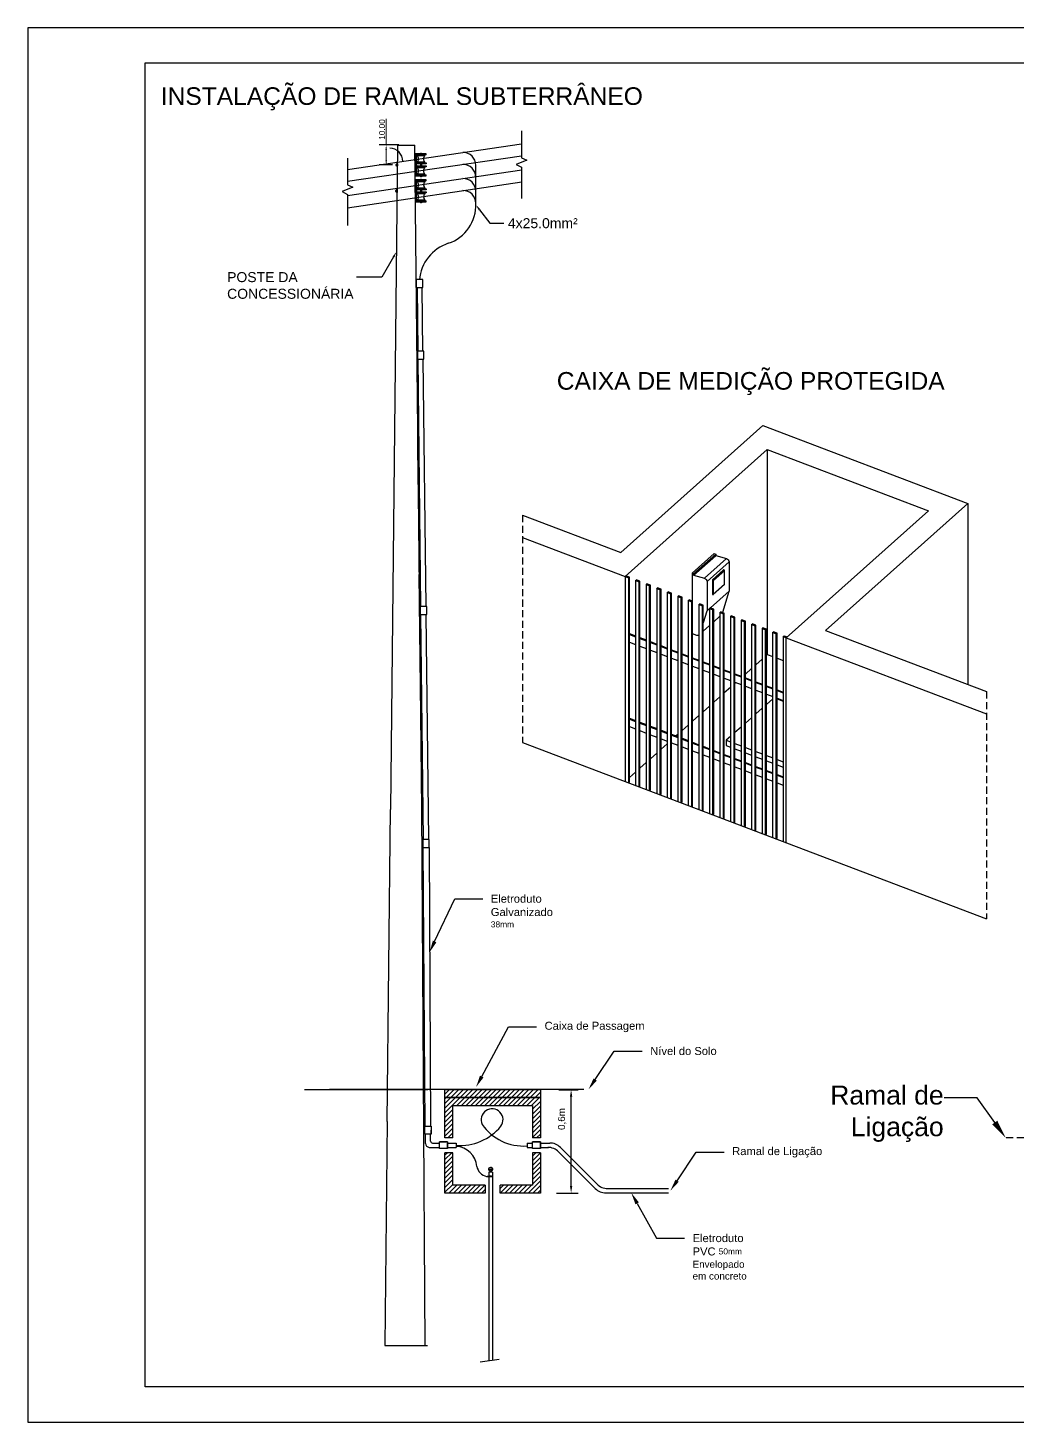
# Model space of a CAD drawing. Header units: millimetres. Extents: x 100 to 1503, y 100 to 694.
# Drawn here: x 100 to 522, y 100 to 694 of the extents above; entities that cross this region are included whole.
import ezdxf
from ezdxf import colors
from ezdxf.entities.mleader import LeaderData, LeaderLine
from ezdxf.enums import TextEntityAlignment as Align
from ezdxf.math import Vec2, Vec3

# ---------------------------------------------------------------- set-up
doc = ezdxf.new("R2010")
doc.units = ezdxf.units.MM
doc.linetypes.add('DASHED', pattern=[0.75, 0.5, -0.25])
doc.linetypes.add('SGC_DASHDOT', pattern=[1, 0.5, -0.25, 0, -0.25])
for name, color, linetype in [('grade', 4, 'Continuous'), ('TXT', 2, 'Continuous'), ('Unifilar', 4, 'Continuous')]:
    doc.layers.add(name, color=color, linetype=linetype)
doc.styles.add('Annotative', font='Arial.ttf')
doc.styles.add('Notes', font='Arial.ttf', dxfattribs={"height": 3})
doc.styles.get("Standard").update_dxf_attribs({"font": 'Arial.ttf'})
doc.dimstyles.new('Electrical-Metric', dxfattribs={"dimtxt": 3, "dimasz": 3, "dimexe": 3, "dimexo": 1.5, "dimgap": 2, "dimtad": 1, "dimzin": 3, "dimdsep": 46, "dimtxsty": 'Standard', "dimcen": 3, "dimazin": 2, "dimtfac": 1, "dimtofl": 0, "dimtmove": 0, "dimatfit": 3, "dimfxl": 1, "dimfrac": 1, "dimtolj": 1, "dimtzin": 0, "dimarcsym": 0})
pattern_1 = [(45, (-1043.1195, -1051.219), (-0.9961247, 0.9961247), [])]

# ---------------------------------------------------------------- blocks, each defined once
blk = doc.blocks.new('*D142')
at = {"color": 0, "linetype": 'Continuous', "lineweight": -2, "transparency": 16777216}
for p, q in [((326.33, 241.58), (334.56, 241.58)), ((331.56, 200.58), (331.56, 238.58)), ((325.38, 197.58), (334.56, 197.58))]:
    blk.add_line(p, q, dxfattribs=at)
at = {"color": 0, "linetype": 'Continuous', "transparency": 16777216}
for points in [[(331.06, 238.58), (332.06, 238.58), (331.56, 241.58)], [(331.06, 200.58), (332.06, 200.58), (331.56, 197.58)]]:
    blk.add_solid(points, dxfattribs=at)
at = {"layer": 'Defpoints', "color": 0, "linetype": 'Continuous', "transparency": 16777216}
for p in [(324.83, 241.58), (331.56, 241.58), (323.88, 197.58)]:
    blk.add_point(p, dxfattribs=at)
at = {"color": 0, "linetype": 'Continuous', "transparency": 16777216, "insert": (327.75, 229.12), "char_height": 3, "attachment_point": 5, "rotation": 90}
blk.add_mtext('\\A1;0,6m', dxfattribs=at)
blk = doc.blocks.new('*U145')
blk.add_line((-31.03, 81.64), (0, 0))
blk = doc.blocks.new('*U146')
at = {"layer": 'grade', "color": 0, "linetype": 'ByBlock', "lineweight": -2, "transparency": 16777216, "rotation": 339.1894712540968}
for p in [(384.67, 394.65), (389.17, 392.94), (393.66, 391.23), (398.16, 389.52), (402.65, 387.82), (407.15, 386.11), (411.64, 384.4), (416.14, 382.69), (420.63, 380.98), (425.13, 379.27), (429.62, 377.57), (434.12, 375.86), (438.61, 374.15), (443.11, 372.44), (447.6, 370.73), (452.1, 369.02)]:
    blk.add_blockref('*U145', p, dxfattribs=at)
blk = doc.blocks.new('*U147')
blk.add_line((0, 0), (-31.03, 81.64))
blk = doc.blocks.new('*U148')
at = {"layer": 'grade', "color": 0, "linetype": 'ByBlock', "lineweight": -2, "transparency": 16777216, "rotation": 339.1894712540968}
for p in [(390.67, 392.37), (395.16, 390.66), (399.66, 388.95), (404.15, 387.25), (408.65, 385.54), (413.14, 383.83), (417.64, 382.12), (422.13, 380.41), (426.63, 378.7), (431.12, 377), (435.62, 375.29), (440.11, 373.58), (444.61, 371.87), (449.1, 370.16)]:
    blk.add_blockref('*U147', p, dxfattribs=at)
blk = doc.blocks.new('*U151')
for p, q in [((0, 0), (0.22, 0.43)), ((1.82, 0.43), (0.22, 0.43)), ((1.6, 0), (1.82, 0.43))]:
    blk.add_line(p, q)
blk = doc.blocks.new('*U152')
at = {"color": 0, "linetype": 'ByBlock', "lineweight": -2, "transparency": 16777216, "rotation": 339.1894712540978}
blk.add_blockref('*U151', (384.67, 481.98), dxfattribs=at)
blk = doc.blocks.new('*U149')
at = {"rotation": 20.81052874590315}
blk.add_blockref('*U152', (-188.34, -587.21), dxfattribs=at)
blk = doc.blocks.new('*U150')
at = {"layer": 'grade', "color": 0, "linetype": 'ByBlock', "lineweight": -2, "transparency": 16777216, "rotation": 339.1894712540968}
for p in [(384.67, 481.98), (389.17, 480.28), (393.66, 478.57), (398.16, 476.86), (402.65, 475.15), (407.15, 473.44), (411.64, 471.73), (416.14, 470.02), (420.63, 468.32), (425.13, 466.61), (429.62, 464.9), (434.12, 463.19), (438.61, 461.48), (443.11, 459.77), (447.6, 458.07)]:
    blk.add_blockref('*U149', p, dxfattribs=at)
blk = doc.blocks.new('*U153')
for p, q in [((0.22, 0.43), (-30.81, 82.06)), ((0, 0), (0.22, 0.43))]:
    blk.add_line(p, q)
blk = doc.blocks.new('*U154')
at = {"layer": 'grade', "color": 0, "linetype": 'ByBlock', "lineweight": -2, "transparency": 16777216, "rotation": 339.1894712540968}
for p in [(386.17, 394.08), (390.67, 392.37), (395.16, 390.66), (399.66, 388.95), (404.15, 387.25), (408.65, 385.54), (413.14, 383.83), (417.64, 382.12), (422.13, 380.41), (426.63, 378.7), (431.12, 377), (435.62, 375.29), (440.11, 373.58), (444.61, 371.87), (449.1, 370.16)]:
    blk.add_blockref('*U153', p, dxfattribs=at)
blk = doc.blocks.new('*D158')
at = {"color": 0, "lineweight": 5, "transparency": 16777216}
for p, q in [((252.73, 644.05), (252.73, 655.24)), ((252.73, 637.56), (252.73, 642.05))]:
    blk.add_line(p, q, dxfattribs=at)
at = {"color": 0, "lineweight": -2, "transparency": 16777216}
for p, q in [((258.06, 644.05), (249.73, 644.05)), ((255.37, 635.56), (249.73, 635.56))]:
    blk.add_line(p, q, dxfattribs=at)
at = {"color": 0, "transparency": 16777216}
for points in [[(252.4, 642.05), (253.06, 642.05), (252.73, 644.05)], [(252.4, 637.56), (253.06, 637.56), (252.73, 635.56)]]:
    blk.add_solid(points, dxfattribs=at)
at = {"layer": 'Defpoints', "color": 0, "transparency": 16777216}
for p in [(252.73, 644.05), (259.56, 644.05), (256.87, 635.56)]:
    blk.add_point(p, dxfattribs=at)
at = {"color": 0, "transparency": 16777216, "insert": (250.96, 650.65), "char_height": 2.5, "attachment_point": 5, "rotation": 90}
blk.add_mtext('\\A1;10.00', dxfattribs=at)

msp = doc.modelspace()

# ---------------------------------------------------------------- hatches: boundary and pattern name
at = {"linetype": 'Continuous'}
h = msp.add_hatch(dxfattribs=at)
h.set_pattern_fill('ANSI31', color=256, scale=0.443695)
h.set_pattern_definition(pattern_1)
h.paths.add_polyline_path([(277.724, 241.698), (277.724, 238.338), (318.449, 238.338), (318.449, 241.698)])
h = msp.add_hatch(dxfattribs=at)
h.set_pattern_fill('ANSI31', color=256, scale=0.443695)
h.set_pattern_definition(pattern_1)
h.paths.add_polyline_path([(281.115, 200.973), (281.115, 214.775), (277.724, 214.775), (277.724, 197.582), (294.917, 197.582), (294.917, 200.973)])
h.paths.add_polyline_path([(315.058, 221.113), (318.449, 221.113), (318.449, 238.275), (277.724, 238.275), (277.724, 221.113), (281.115, 221.113), (281.115, 234.915), (315.058, 234.915)])
h.paths.add_polyline_path([(301.256, 200.973), (301.256, 197.582), (318.449, 197.582), (318.449, 214.775), (315.058, 214.775), (315.058, 200.973)])

# ---------------------------------------------------------------- linework, layer by layer
for p, q in [((310.439, 650.056), (310.439, 638.62)), ((236.253, 633.615), (310.439, 644.596)), ((257.603, 644.013), (264.933, 644.013)), ((236.253, 628.573), (310.439, 639.484)), ((236.253, 638.506), (236.253, 627.07)), ((257.088, 635.777), (256.875, 635.777)), ((256.875, 635.777), (256.875, 635.351)), ((257.514, 635.99), (257.088, 635.99)), ((257.088, 635.99), (257.088, 635.138)), ((257.514, 635.99), (257.511, 635.136)), ((269.711, 640.238), (265.023, 640.238)), ((265.023, 640.238), (265.023, 630.862)), ((269.711, 639.812), (265.449, 639.812)), ((265.449, 639.812), (265.449, 636.403)), ((265.449, 636.403), (269.711, 636.403)), ((269.711, 635.976), (265.449, 635.976)), ((265.449, 635.976), (265.449, 635.124)), ((265.449, 635.763), (265.662, 635.763)), ((265.449, 635.763), (265.449, 635.337)), ((265.449, 635.763), (265.662, 635.763)), ((265.449, 635.763), (265.449, 635.337)), ((265.654, 635.635), (265.449, 635.635)), ((265.654, 635.635), (265.662, 635.763)), ((265.654, 635.465), (265.654, 635.635)), ((265.671, 635.635), (265.662, 635.763)), ((265.671, 635.465), (265.671, 635.635)), ((269.197, 639.427), (265.963, 639.427)), ((269.195, 636.79), (265.966, 636.79)), ((269.072, 639.812), (266.089, 639.812)), ((269.072, 636.403), (266.089, 636.403)), ((268.006, 640.323), (267.154, 640.323)), ((267.154, 640.323), (267.154, 640.238)), ((267.154, 640.238), (268.006, 640.238)), ((267.154, 635.976), (267.154, 635.891)), ((268.006, 635.976), (267.154, 635.976)), ((267.154, 635.891), (268.006, 635.891)), ((267.793, 640.409), (267.367, 640.409)), ((267.367, 640.409), (267.367, 640.323)), ((267.367, 635.891), (267.367, 635.806)), ((267.367, 635.806), (267.793, 635.806)), ((267.793, 640.323), (267.793, 640.409)), ((267.793, 635.806), (267.793, 635.891)), ((268.006, 640.238), (268.006, 640.323)), ((268.006, 635.891), (268.006, 635.976)), ((269.711, 639.812), (269.711, 640.238)), ((269.711, 636.403), (269.711, 635.976)), ((312.679, 637.565), (308.151, 635.78)), ((308.151, 635.78), (310.439, 634.562)), ((310.439, 638.62), (312.679, 637.565)), ((236.253, 622.579), (310.496, 633.516)), ((256.875, 635.351), (257.088, 635.351)), ((257.088, 635.138), (257.512, 635.136)), ((265.023, 630.862), (269.711, 630.862)), ((265.654, 635.465), (265.449, 635.465)), ((265.662, 635.337), (265.449, 635.337)), ((265.662, 635.337), (265.449, 635.337)), ((265.449, 635.124), (269.711, 635.124)), ((269.711, 634.698), (265.449, 634.698)), ((265.449, 634.698), (265.449, 631.288)), ((265.449, 631.288), (269.711, 631.288)), ((265.654, 635.465), (265.662, 635.337)), ((265.671, 635.465), (265.662, 635.337)), ((269.197, 634.313), (265.963, 634.313)), ((269.195, 631.676), (265.966, 631.676)), ((269.072, 634.698), (266.089, 634.698)), ((269.072, 631.288), (266.089, 631.288)), ((268.006, 635.209), (267.154, 635.209)), ((267.154, 635.209), (267.154, 635.124)), ((267.154, 635.124), (268.006, 635.124)), ((267.154, 630.862), (267.154, 630.777)), ((268.006, 630.862), (267.154, 630.862)), ((267.154, 630.777), (268.006, 630.777)), ((267.793, 635.295), (267.367, 635.295)), ((267.367, 635.295), (267.367, 635.209)), ((267.367, 630.777), (267.367, 630.692)), ((267.367, 630.692), (267.793, 630.692)), ((267.793, 635.209), (267.793, 635.295)), ((267.793, 630.692), (267.793, 630.777)), ((268.006, 635.124), (268.006, 635.209)), ((268.006, 630.777), (268.006, 630.862)), ((269.711, 635.124), (269.711, 634.698)), ((269.711, 630.862), (269.711, 631.288)), ((290.979, 618.497), (290.967, 635.361)), ((310.439, 634.562), (310.439, 621.327)), ((238.492, 626.015), (233.964, 624.229)), ((233.964, 624.229), (236.253, 623.012)), ((236.253, 617.224), (310.496, 628.402)), ((236.253, 627.07), (238.492, 626.015)), ((256.97, 624.699), (256.756, 624.699)), ((256.756, 624.699), (256.756, 624.272)), ((256.756, 624.272), (256.97, 624.272)), ((257.396, 624.912), (256.97, 624.912)), ((256.97, 624.912), (256.97, 624.059)), ((256.97, 624.059), (257.394, 624.058)), ((257.396, 624.912), (257.393, 624.058)), ((269.767, 629.158), (265.079, 629.158)), ((265.079, 629.158), (265.079, 619.782)), ((269.767, 628.732), (265.506, 628.732)), ((265.506, 628.732), (265.506, 625.322)), ((265.506, 625.322), (269.767, 625.322)), ((269.767, 624.896), (265.506, 624.896)), ((265.506, 624.896), (265.506, 624.044)), ((265.506, 624.684), (265.719, 624.684)), ((265.506, 624.684), (265.506, 624.257)), ((265.506, 624.684), (265.719, 624.684)), ((265.506, 624.684), (265.506, 624.257)), ((265.506, 624.684), (265.719, 624.684)), ((265.506, 624.684), (265.506, 624.257)), ((265.71, 624.556), (265.506, 624.556)), ((265.71, 624.385), (265.506, 624.385)), ((265.719, 624.257), (265.506, 624.257)), ((265.719, 624.257), (265.506, 624.257)), ((265.719, 624.257), (265.506, 624.257)), ((265.506, 624.044), (269.767, 624.044)), ((265.71, 624.556), (265.719, 624.684)), ((265.71, 624.385), (265.71, 624.556)), ((265.71, 624.385), (265.719, 624.257)), ((265.727, 624.556), (265.719, 624.684)), ((265.727, 624.385), (265.719, 624.257)), ((265.727, 624.385), (265.727, 624.556)), ((269.254, 628.346), (266.019, 628.346)), ((269.251, 625.709), (266.022, 625.709)), ((269.128, 628.732), (266.145, 628.732)), ((269.128, 625.322), (266.145, 625.322)), ((268.063, 629.243), (267.21, 629.243)), ((267.21, 629.243), (267.21, 629.158)), ((267.21, 629.158), (268.063, 629.158)), ((267.21, 624.896), (267.21, 624.811)), ((268.063, 624.896), (267.21, 624.896)), ((267.21, 624.811), (268.063, 624.811)), ((268.063, 624.129), (267.21, 624.129)), ((267.21, 624.129), (267.21, 624.044)), ((267.21, 624.044), (268.063, 624.044)), ((267.85, 629.328), (267.423, 629.328)), ((267.423, 629.328), (267.423, 629.243)), ((267.423, 624.811), (267.423, 624.725)), ((267.423, 624.725), (267.85, 624.725)), ((267.85, 624.214), (267.423, 624.214)), ((267.423, 624.214), (267.423, 624.129)), ((267.85, 629.243), (267.85, 629.328)), ((267.85, 624.725), (267.85, 624.811)), ((267.85, 624.129), (267.85, 624.214)), ((268.063, 629.158), (268.063, 629.243)), ((268.063, 624.811), (268.063, 624.896)), ((268.063, 624.044), (268.063, 624.129)), ((269.767, 628.732), (269.767, 629.158)), ((269.767, 625.322), (269.767, 624.896)), ((269.767, 624.044), (269.767, 623.617)), ((236.253, 623.012), (236.253, 609.777)), ((265.079, 619.782), (269.767, 619.782)), ((269.767, 623.617), (265.506, 623.617)), ((265.506, 623.617), (265.506, 620.208)), ((265.506, 620.208), (269.767, 620.208)), ((269.254, 623.232), (266.019, 623.232)), ((269.251, 620.595), (266.022, 620.595)), ((269.128, 623.617), (266.145, 623.617)), ((269.128, 620.208), (266.145, 620.208)), ((267.21, 619.782), (267.21, 619.697)), ((268.063, 619.782), (267.21, 619.782)), ((267.21, 619.697), (268.063, 619.697)), ((267.423, 619.697), (267.423, 619.611)), ((267.423, 619.611), (267.85, 619.611)), ((267.85, 619.611), (267.85, 619.697)), ((268.063, 619.697), (268.063, 619.782)), ((269.767, 619.782), (269.767, 620.208)), ((265.88, 586.739), (265.567, 586.739)), ((265.567, 586.739), (265.567, 583.33)), ((265.703, 583.33), (268.216, 583.33)), ((265.916, 583.33), (266.206, 556.274)), ((268.405, 556.274), (268.074, 583.33)), ((266.018, 556.274), (266.018, 552.865)), ((266.153, 552.865), (268.667, 552.865)), ((266.242, 552.865), (267.374, 447.395)), ((269.735, 447.395), (268.446, 552.865)), ((352.698, 470.475), (413.324, 524.528)), ((413.324, 524.528), (500.66, 491.333)), ((354.543, 460.265), (415.169, 514.317)), ((415.169, 514.317), (483.859, 488.21)), ((415.169, 514.317), (415.169, 426.968)), ((423.233, 434.158), (483.859, 488.21)), ((440.034, 437.281), (500.66, 491.333)), ((500.66, 491.333), (500.66, 414.239)), ((310.868, 486.374), (352.698, 470.475)), ((310.868, 476.865), (354.543, 460.265)), ((383.143, 461.654), (392.539, 470.03)), ((383.792, 461.405), (393.182, 469.777)), ((383.792, 460.782), (393.182, 469.154)), ((388.347, 459.457), (397.737, 467.829)), ((389.527, 458.091), (398.917, 466.463)), ((354.543, 460.265), (354.543, 372.931)), ((383.143, 461.654), (383.143, 449.851)), ((391.874, 458.821), (396.569, 463.007)), ((391.874, 458.821), (391.874, 452.515)), ((392.023, 458.821), (396.718, 463.007)), ((392.245, 458.6), (396.94, 462.786)), ((394.592, 460.693), (396.94, 462.786)), ((390.915, 446.897), (398.893, 454.01)), ((391.996, 452.515), (396.94, 456.922)), ((392.161, 452.563), (396.875, 456.766)), ((267.221, 447.395), (267.221, 443.985)), ((389.503, 445.638), (390.503, 446.53)), ((267.356, 443.985), (269.869, 443.985)), ((267.411, 443.985), (268.439, 348.198)), ((270.947, 348.198), (269.777, 443.985)), ((392.36, 440.985), (394.998, 443.336)), ((385.922, 435.245), (386.008, 435.321)), ((387.865, 436.977), (390.503, 439.329)), ((423.233, 434.158), (423.592, 434.478)), ((423.233, 346.823), (423.233, 434.158)), ((423.233, 434.158), (423.233, 434.158)), ((423.233, 434.158), (508.65, 401.693)), ((440.034, 437.281), (508.65, 411.202)), ((412.978, 425.015), (410.34, 422.664)), ((415.169, 426.968), (414.835, 426.67)), ((415.169, 426.968), (417.473, 426.092)), ((419.33, 425.386), (421.968, 424.384)), ((408.483, 421.008), (405.845, 418.657)), ((399.493, 412.995), (396.855, 410.644)), ((401.808, 415.058), (401.35, 414.651)), ((390.503, 404.982), (387.865, 402.631)), ((394.998, 408.989), (392.36, 406.638)), ((412.978, 404.09), (410.34, 401.739)), ((417.473, 408.096), (414.835, 405.745)), ((386.008, 400.976), (383.37, 398.625)), ((408.483, 400.083), (405.845, 397.732)), ((377.018, 392.963), (376.266, 392.293)), ((381.513, 396.969), (378.875, 394.618)), ((399.493, 392.07), (397.684, 390.457)), ((403.988, 396.077), (401.35, 393.726)), ((310.868, 389.531), (508.65, 314.359)), ((372.523, 388.956), (369.885, 386.605)), ((397.684, 390.457), (399.493, 389.77)), ((397.684, 390.457), (397.684, 388.236)), ((397.684, 388.236), (399.493, 387.548)), ((401.35, 389.064), (403.988, 388.061)), ((401.35, 386.842), (403.988, 385.84)), ((405.845, 387.356), (408.483, 386.353)), ((363.533, 380.944), (360.895, 378.592)), ((368.028, 384.95), (365.39, 382.599)), ((405.845, 385.134), (408.483, 384.132)), ((410.34, 385.647), (412.978, 384.645)), ((410.34, 383.426), (412.978, 382.423)), ((414.835, 383.939), (417.473, 382.936)), ((414.835, 381.717), (417.473, 380.715)), ((419.33, 382.23), (421.968, 381.228)), ((359.038, 376.937), (356.4, 374.586)), ((419.33, 380.009), (421.968, 379.006)), ((253.165, 228.118), (254.611, 361.029)), ((268.307, 348.189), (268.307, 344.779)), ((268.442, 344.779), (270.955, 344.779)), ((269.34, 226.144), (268.475, 344.788)), ((270.989, 344.788), (271.566, 226.144)), ((253.314, 241.698), (269.224, 241.698)), ((253.314, 241.698), (268.663, 241.698)), ((268.663, 241.698), (270.518, 241.698)), ((269.484, 218.743), (269.484, 222.734)), ((271.642, 219.751), (271.642, 222.734)), ((271.955, 222.734), (271.955, 224.439)), ((318.449, 221.113), (315.058, 221.113)), ((271.035, 217.044), (275.478, 217.044)), ((272.495, 218.898), (275.478, 218.898)), ((278.887, 219.363), (275.478, 219.363)), ((278.887, 217.044), (278.887, 218.898)), ((278.887, 218.898), (282.57, 218.898)), ((278.887, 217.044), (282.57, 217.044)), ((278.887, 216.892), (278.887, 216.579)), ((282.57, 218.898), (282.57, 217.044)), ((312.839, 218.898), (312.839, 217.044)), ((312.839, 218.898), (315.058, 218.898)), ((312.839, 217.044), (315.058, 217.044)), ((318.467, 219.369), (315.058, 219.369)), ((318.449, 214.775), (315.058, 214.775)), ((318.467, 217.049), (318.467, 218.904)), ((318.467, 218.898), (322.556, 218.898)), ((318.467, 217.044), (321.866, 217.044)), ((318.467, 216.897), (318.467, 216.585)), ((341.84, 199.542), (326.231, 215.151)), ((342.596, 201.398), (326.987, 217.007)), ((294.917, 200.973), (294.917, 197.582)), ((301.256, 197.582), (301.256, 200.973)), ((346.344, 197.651), (373.074, 197.651)), ((347.165, 199.506), (373.129, 199.506)), ((292.824, 125.679), (300.863, 126.761))]:
    msp.add_line(p, q)
for p, q in [((257.603, 644.013), (254.611, 361.029)), ((267.912, 361.029), (264.933, 644.013)), ((266.393, 499.452), (266.257, 519.903)), ((392.539, 470.03), (393.189, 469.78)), ((393.189, 469.78), (393.189, 469.158)), ((267.47, 401.303), (266.814, 461.096)), ((383.143, 461.654), (383.792, 461.405)), ((383.792, 461.405), (383.792, 460.782)), ((269.351, 132.595), (267.912, 361.029)), ((217.982, 241.698), (269.224, 241.698)), ((336.991, 241.698), (228.638, 241.698)), ((253.165, 228.118), (252.147, 132.595)), ((281.115, 221.113), (277.724, 221.113)), ((281.115, 214.775), (277.724, 214.775)), ((295.528, 204.682), (296.455, 204.682)), ((295.754, 204.777), (296.179, 204.777)), ((296.179, 204.777), (296.455, 204.777)), ((296.455, 206.452), (296.455, 126.167)), ((298.087, 206.452), (296.455, 206.452)), ((297.569, 204.777), (296.455, 204.777)), ((296.455, 204.682), (296.941, 204.682)), ((296.941, 204.682), (296.581, 204.682)), ((296.941, 204.682), (297.726, 204.682)), ((298.087, 204.682), (296.941, 204.682)), ((297.098, 204.777), (298.087, 204.777)), ((298.087, 206.452), (298.087, 126.387)), ((252.147, 132.595), (270.388, 132.595))]:
    msp.add_line(p, q, dxfattribs=at)
at = {"linetype": 'DASHED', "ltscale": 6}
for p, q in [((310.868, 486.374), (310.868, 389.531)), ((508.65, 411.202), (508.65, 314.359))]:
    msp.add_line(p, q, dxfattribs=at)
at = {"linetype": 'SGC_DASHDOT'}
for p, q in [((297.271, 208.808), (297.271, 206.705)), ((296.219, 207.756), (298.322, 207.756))]:
    msp.add_line(p, q, dxfattribs=at)
for points in [[(100, 100), (940, 100), (940, 693.939), (100, 693.939)], [(150, 679), (925, 679), (925, 115), (150, 115)], [(268.351, 586.739), (265.567, 586.739), (265.567, 583.33), (268.351, 583.33)], [(268.802, 556.274), (266.018, 556.274), (266.018, 552.865), (268.802, 552.865)], [(270.005, 447.395), (267.221, 447.395), (267.221, 443.985), (270.005, 443.985)], [(271.091, 348.189), (268.307, 348.189), (268.307, 344.779), (271.091, 344.779)], [(269.171, 226.144), (271.955, 226.144), (271.955, 222.734), (269.171, 222.734)], [(278.887, 219.363), (278.887, 216.579), (275.478, 216.579), (275.478, 219.363)], [(318.467, 219.369), (318.467, 216.585), (315.058, 216.585), (315.058, 219.369)]]:
    msp.add_lwpolyline(points, close=True)
at = {"linetype": 'Continuous'}
for points in [[(393.189, 469.158), (397.744, 467.833, -0.3318533), (398.923, 466.467), (398.923, 458.797)], [(383.792, 460.782), (388.347, 459.457, -0.3318533), (389.527, 458.091), (389.527, 445.88, -0.0979633), (389.433, 445.406), (387.865, 440.438)], [(398.923, 458.797), (398.923, 454.256, -0.0979633), (398.83, 453.781), (396.042, 444.949)], [(386.008, 435.301, -0.2156991), (385.086, 435.114), (383.37, 435.838)]]:
    msp.add_lwpolyline(points, format="xyb", dxfattribs=at)
for points in [[(391.874, 452.515), (392.023, 452.515, 0.4142136), (392.245, 452.736), (392.245, 458.6, 0.4142136), (392.023, 458.821), (391.874, 458.821)], [(396.569, 456.701), (396.718, 456.701, 0.4142136), (396.94, 456.922), (396.94, 462.786, 0.4142136), (396.718, 463.007), (396.569, 463.007)]]:
    msp.add_lwpolyline(points, format="xyb")
msp.add_lwpolyline([(277.724, 241.698), (318.449, 241.698), (318.449, 238.338), (277.724, 238.338)], close=True, dxfattribs=at)
for points in [[(277.724, 221.113), (277.724, 238.275), (318.449, 238.275), (318.449, 221.113)], [(281.115, 221.113), (281.115, 234.915), (315.058, 234.915), (315.058, 221.113)], [(294.917, 197.582), (277.724, 197.582), (277.724, 214.775)], [(294.917, 200.973), (281.115, 200.973), (281.115, 214.775)], [(318.449, 214.775), (318.449, 197.582), (301.256, 197.582)], [(315.058, 214.775), (315.058, 200.973), (301.256, 200.973)]]:
    msp.add_lwpolyline(points, dxfattribs=at)
msp.add_lwpolyline([(271.955, 224.439), (271.955, 222.734), (269.171, 222.734), (269.171, 224.439)])
msp.add_circle((297.271, 207.756), 0.816)
for centre, radius, start, end in [((254.289, 637.109), 5.54, 0, 90), ((266.089, 639.599), 0.213, 90, 233.949086), ((266.089, 636.616), 0.213, 125.183628, 270), ((264.647, 638.107), 1.864, 315.028677, 45.085275), ((270.513, 638.107), 1.863, 134.909688, 224.97636), ((269.072, 639.599), 0.213, 306.050914, 90), ((269.072, 636.616), 0.213, 270, 54.816372), ((285.426, 635.361), 5.54, 0, 90), ((285.426, 630.249), 5.54, 0, 90), ((266.089, 634.485), 0.213, 90, 233.949086), ((266.089, 631.502), 0.213, 125.183628, 270), ((264.647, 632.993), 1.864, 315.028677, 45.085275), ((270.513, 632.993), 1.863, 134.909688, 224.97636), ((269.072, 634.485), 0.213, 306.050914, 90), ((269.072, 631.502), 0.213, 270, 54.816372), ((285.427, 624.272), 5.54, 0, 90), ((266.145, 628.518), 0.213, 90, 233.949086), ((266.145, 625.535), 0.213, 125.183628, 270), ((264.704, 627.026), 1.864, 315.028677, 45.085275), ((270.569, 627.026), 1.863, 134.909688, 224.97636), ((269.128, 628.518), 0.213, 306.050914, 90), ((269.128, 625.535), 0.213, 270, 54.816372), ((285.426, 619.158), 5.54, 0, 90), ((266.145, 623.404), 0.213, 90, 233.949086), ((266.145, 620.421), 0.213, 125.183628, 270), ((264.704, 621.912), 1.864, 315.028677, 45.085275), ((270.569, 621.912), 1.863, 134.909688, 224.97636), ((269.128, 623.404), 0.213, 306.050914, 90), ((269.128, 620.421), 0.213, 270, 54.816372), ((273.757, 618.497), 17.222, 288.452074, 2.199414), ((285.023, 584.874), 18.239, 108.591455, 174.528507), ((297.871, 228.788), 4.674, 323.471197, 204.632403), ((283.915, 240.962), 23.182, 266.672179, 319.820621), ((311.299, 239.16), 21.547, 214.873808, 273.79839), ((282.143, 208.181), 9.285, 4.607105, 87.365041), ((321.662, 210.582), 6.462, 45, 90), ((322.418, 212.438), 6.462, 45, 90), ((296.434, 209.695), 5.094, 188.676533, 259.754026), ((346.41, 204.111), 6.462, 225, 270), ((347.165, 205.967), 6.462, 225, 270)]:
    msp.add_arc(centre, radius, start, end)
for centre, radius, start, end in [((271.185, 218.739), 1.701, 179.853088, 264.934358), ((272.495, 219.751), 0.852, 179.994944, 270.001283)]:
    msp.add_arc(centre, radius, start, end, dxfattribs=at)
at = {"layer": 'grade'}
for p, q in [((354.543, 460.265), (356.042, 459.696)), ((356.042, 459.696), (356.042, 372.361)), ((356.042, 459.696), (356.042, 435.652)), ((359.038, 458.557), (360.537, 457.987)), ((363.533, 456.848), (365.031, 456.279)), ((368.028, 455.14), (369.526, 454.57)), ((372.523, 453.431), (374.021, 452.862)), ((377.018, 451.723), (378.516, 451.153)), ((381.513, 450.014), (383.011, 449.445)), ((386.008, 448.306), (387.506, 447.737)), ((390.503, 446.598), (392.001, 446.028)), ((394.998, 444.889), (396.496, 444.32)), ((399.493, 443.181), (400.991, 442.611)), ((403.988, 441.472), (405.486, 440.903)), ((408.483, 439.764), (409.981, 439.194)), ((356.4, 435.892), (359.038, 434.889)), ((356.4, 435.522), (359.038, 434.52)), ((360.895, 434.183), (363.533, 433.181)), ((360.895, 433.814), (363.533, 432.811)), ((412.978, 438.056), (414.476, 437.486)), ((417.473, 436.347), (418.971, 435.778)), ((421.968, 434.639), (422.327, 434.959)), ((421.968, 434.639), (423.233, 434.158)), ((422.327, 434.959), (423.592, 434.478)), ((356.4, 432.316), (359.038, 431.314)), ((360.895, 430.608), (363.533, 429.606)), ((365.39, 432.475), (368.028, 431.472)), ((365.39, 432.105), (368.028, 431.103)), ((365.39, 428.9), (368.028, 427.897)), ((369.885, 430.766), (372.523, 429.764)), ((369.885, 430.397), (372.523, 429.394)), ((374.38, 429.058), (377.018, 428.055)), ((374.38, 428.689), (377.018, 427.686)), ((369.885, 427.191), (372.523, 426.189)), ((374.38, 425.483), (377.018, 424.48)), ((378.875, 427.35), (381.513, 426.347)), ((378.875, 426.98), (381.513, 425.978)), ((378.875, 423.774), (381.513, 422.772)), ((383.37, 425.641), (386.008, 424.639)), ((383.37, 425.272), (386.008, 424.269)), ((383.37, 422.066), (386.008, 421.063)), ((387.865, 423.933), (390.503, 422.93)), ((387.865, 423.563), (390.503, 422.561)), ((392.36, 422.224), (394.998, 421.222)), ((392.36, 421.855), (394.998, 420.852)), ((387.865, 420.357), (390.503, 419.355)), ((392.36, 418.649), (394.998, 417.647)), ((396.855, 420.516), (399.493, 419.513)), ((396.855, 420.146), (399.493, 419.144)), ((396.855, 416.941), (399.493, 415.938)), ((401.35, 418.807), (403.988, 417.805)), ((401.35, 418.438), (403.988, 417.435)), ((405.845, 417.099), (408.483, 416.096)), ((405.845, 416.73), (408.483, 415.727)), ((401.35, 415.232), (403.988, 414.23)), ((405.845, 413.524), (408.483, 412.521)), ((410.34, 415.391), (412.978, 414.388)), ((410.34, 415.021), (412.978, 414.019)), ((410.34, 411.815), (412.978, 410.813)), ((414.835, 413.682), (417.473, 412.68)), ((414.835, 413.313), (417.473, 412.31)), ((414.835, 410.107), (417.473, 409.104)), ((419.33, 411.974), (421.968, 410.971)), ((419.33, 411.604), (421.968, 410.602)), ((419.33, 408.399), (421.968, 407.396)), ((419.33, 408.089), (421.968, 407.086)), ((356.4, 399.843), (359.038, 398.841)), ((356.4, 399.474), (359.038, 398.471)), ((360.895, 398.135), (363.533, 397.132)), ((356.4, 396.268), (359.038, 395.266)), ((360.895, 397.765), (363.533, 396.763)), ((360.895, 394.56), (363.533, 393.557)), ((365.39, 396.426), (368.028, 395.424)), ((365.39, 396.057), (368.028, 395.055)), ((365.39, 392.851), (368.028, 391.849)), ((369.885, 394.718), (372.523, 393.716)), ((369.885, 394.349), (372.523, 393.346)), ((374.38, 393.01), (377.018, 392.007)), ((374.38, 392.64), (377.018, 391.638)), ((369.885, 391.143), (372.523, 390.14)), ((374.38, 389.434), (377.018, 388.432)), ((378.875, 391.301), (381.513, 390.299)), ((378.875, 390.932), (381.513, 389.929)), ((378.875, 387.726), (381.513, 386.723)), ((383.37, 389.593), (386.008, 388.59)), ((383.37, 389.223), (386.008, 388.221)), ((387.865, 387.884), (390.503, 386.882)), ((387.865, 387.515), (390.503, 386.512)), ((392.36, 386.176), (394.998, 385.173)), ((383.37, 386.018), (386.008, 385.015)), ((387.865, 384.309), (390.503, 383.307)), ((392.36, 385.807), (394.998, 384.804)), ((392.36, 382.601), (394.998, 381.598)), ((396.855, 384.468), (399.493, 383.465)), ((396.855, 384.098), (399.493, 383.096)), ((396.855, 380.892), (399.493, 379.89)), ((401.35, 382.759), (403.988, 381.757)), ((401.35, 382.39), (403.988, 381.387)), ((405.845, 381.051), (408.483, 380.048)), ((405.845, 380.681), (408.483, 379.679)), ((401.35, 379.184), (403.988, 378.181)), ((405.845, 377.475), (408.483, 376.473)), ((410.34, 379.342), (412.978, 378.34)), ((410.34, 378.973), (412.978, 377.97)), ((410.34, 375.767), (412.978, 374.764)), ((414.835, 377.634), (417.473, 376.631)), ((414.835, 377.264), (417.473, 376.262)), ((419.33, 375.925), (421.968, 374.923)), ((419.33, 375.556), (421.968, 374.553)), ((414.835, 374.059), (417.473, 373.056)), ((419.33, 372.35), (421.968, 371.348))]:
    msp.add_line(p, q, dxfattribs=at)
at = {"layer": 'Unifilar', "linetype": 'DASHED', "ltscale": 6}
msp.add_line((605.497, 221.036), (516.837, 221.036), dxfattribs=at)

# ---------------------------------------------------------------- block references
at = {"layer": 'grade'}
for name in ['*U146', '*U154', '*U148', '*U150']:
    msp.add_blockref(name, (-30.13, -21.719), dxfattribs=at)

# ---------------------------------------------------------------- texts
at = {"layer": 'TXT', "color": 7, "style": 'Annotative'}
for s, p in [('INSTALAÇÃO DE RAMAL SUBTERRÂNEO', (259.392, 661.132)), ('CAIXA DE MEDIÇÃO PROTEGIDA', (408.118, 539.825))]:
    msp.add_text(s, height=7.5, dxfattribs=at).set_placement(p, align=Align.CENTER)

# ---------------------------------------------------------------- dimensions: what is measured, and where the dimension line sits
dim = msp.add_linear_dim(base=(252.732, 644.052), p1=(256.875, 635.564), p2=(259.563, 644.052), angle=90, text='10.00', dimstyle='Electrical-Metric', override={"dimtxt": 2.5, "dimasz": 2, "dimgap": 0.5, "dimlwd": 5})
dim.commit()
dim.dimension.update_dxf_attribs({"geometry": '*D158', "text_midpoint": (250.965, 650.645)})
at = {"linetype": 'Continuous'}
dim = msp.add_linear_dim(base=(331.559, 241.583), p1=(323.879, 197.582), p2=(324.827, 241.583), angle=90, text='0,6m', dimstyle='Electrical-Metric', dxfattribs=at)
dim.commit()
dim.dimension.update_dxf_attribs({"geometry": '*D142', "text_midpoint": (331.559, 229.121), "dimtype": 160})

# ---------------------------------------------------------------- leaders
ml = msp.add_multileader_mtext('Standard')
ml.set_content('4x25.0mm²', color=256, style='Notes')
ml.set_leader_properties()
ml.build(insert=Vec2(0, 0))
ml.multileader.update_dxf_attribs({"dogleg_length": 7, "arrow_head_size": 2.557})
ctx = ml.context
ctx.base_point, ctx.char_height, ctx.arrow_head_size, ctx.landing_gap_size, ctx.plane_origin = Vec3(302.901, 610.716), 4.2618, 2.557, 1.705, Vec3(290.967, 606.595)
notes = []
notes.append((ctx, [(0, (1, 1, 0), (296.934, 610.716), (1, 0), 5.967, [(0, [(290.979, 618.497)], 0, [])])]))
ctx.mtext.insert, ctx.mtext.rotation, ctx.mtext.flow_direction = Vec3(304.605, 612.876), 6.2831853, 5
ml = msp.add_multileader_mtext('Standard')
ml.set_content('POSTE DA\\PCONCESSIONÁRIA', color=256, style='Notes')
ml.set_leader_properties()
ml.build(insert=Vec2(0, 0))
ml.multileader.update_dxf_attribs({"dogleg_length": 7, "arrow_head_size": 2.557})
ctx = ml.context
ctx.base_point, ctx.char_height, ctx.arrow_head_size, ctx.landing_gap_size, ctx.plane_origin = Vec3(183.22, 587.737), 4.26182, 2.557, 1.705, Vec3(260.911, 598.53)
notes.append((ctx, [(0, (1, 1, 0), (250.93, 587.737), (-1, 0), 10.868, [(0, [(257.123, 598.57)], 0, [])])]))
ctx.mtext.insert, ctx.mtext.rotation, ctx.mtext.width, ctx.mtext.flow_direction = Vec3(184.924, 589.897), 6.2831853, 73.53114, 5
ml = msp.add_multileader_mtext('Standard', dxfattribs=at)
ml.set_content('\\A1;Eletroduto \\PGalvanizado\\P{\\H0.75x;38mm}', color=256, style='Notes')
ml.set_leader_properties()
ml.build(insert=Vec2(0, 0))
ml.multileader.update_dxf_attribs({"dogleg_length": 7, "arrow_head_size": 5.114})
ctx = ml.context
ctx.base_point, ctx.char_height, ctx.arrow_head_size, ctx.landing_gap_size, ctx.plane_origin = Vec3(293.922, 322.961), 3.40945, 5.114, 3.409, Vec3(381.99, 300.114)
notes.append((ctx, [(1, (1, 1, 0), (281.989, 322.961), (1, 0), 11.933, [(0, [(271.206, 300.123)], 0, [])])]))
ctx.mtext.insert, ctx.mtext.flow_direction = Vec3(297.332, 324.683), 5
ml = msp.add_multileader_mtext('Standard', dxfattribs=at)
ml.set_content('Caixa de Passagem', color=256, style='Notes')
ml.set_leader_properties()
ml.build(insert=Vec2(0, 0))
ml.multileader.update_dxf_attribs({"dogleg_length": 7, "arrow_head_size": 5.114})
ctx = ml.context
ctx.base_point, ctx.char_height, ctx.arrow_head_size, ctx.landing_gap_size, ctx.plane_origin = Vec3(316.839, 268.361), 3.40945, 5.114, 3.409, Vec3(291.037, 242.726)
notes.append((ctx, [(0, (1, 1, 0), (304.906, 268.361), (1, 0), 11.933, [(0, [(291.037, 242.726)], 0, [])])]))
ctx.mtext.insert, ctx.mtext.flow_direction = Vec3(320.249, 270.554), 5
ml = msp.add_multileader_mtext('Standard', dxfattribs=at)
ml.set_content('Nível do Solo', color=256, style='Notes')
ml.set_leader_properties()
ml.build(insert=Vec2(0, 0))
ml.multileader.update_dxf_attribs({"dogleg_length": 7, "arrow_head_size": 5.114})
ctx = ml.context
ctx.base_point, ctx.char_height, ctx.arrow_head_size, ctx.landing_gap_size, ctx.plane_origin = Vec3(361.887, 258.078), 3.40945, 5.114, 3.409, Vec3(338.968, 241.698)
notes.append((ctx, [(0, (1, 1, 0), (349.954, 258.078), (1, 0), 11.933, [(0, [(338.968, 241.698)], 0, [])])]))
ctx.mtext.insert, ctx.mtext.flow_direction = Vec3(365.297, 259.806), 5
ml = msp.add_multileader_mtext('Standard', dxfattribs=at)
ml.set_content('Ramal de Ligação', color=256, style='Notes')
ml.set_leader_properties()
ml.build(insert=Vec2(0, 0))
ml.multileader.update_dxf_attribs({"dogleg_length": 7, "arrow_head_size": 5.114})
ctx = ml.context
ctx.base_point, ctx.char_height, ctx.arrow_head_size, ctx.landing_gap_size, ctx.plane_origin = Vec3(396.814, 214.967), 3.40945, 5.114, 3.409, Vec3(373.895, 198.587)
notes.append((ctx, [(0, (1, 1, 0), (384.881, 214.967), (1, 0), 11.933, [(0, [(373.895, 198.587)], 0, [])])]))
ctx.mtext.insert, ctx.mtext.flow_direction = Vec3(400.224, 217.16), 5
ml = msp.add_multileader_mtext('Standard', dxfattribs=at)
ml.set_content('\\A1;Eletroduto \\PPVC {\\H0.75x;50mm\\P\\H1.1732x;Envelopado em concreto}', color=256, style='Notes')
ml.set_leader_properties()
ml.build(insert=Vec2(0, 0))
ml.multileader.update_dxf_attribs({"dogleg_length": 7, "arrow_head_size": 5.114})
ctx = ml.context
ctx.base_point, ctx.char_height, ctx.arrow_head_size, ctx.landing_gap_size, ctx.plane_origin = Vec3(379.934, 178.375), 3.40945, 5.114, 3.409, Vec3(468.002, 155.528)
notes.append((ctx, [(1, (1, 1, 0), (368.001, 178.375), (1, 0), 11.933, [(0, [(357.218, 197.651)], 0, [])])]))
ctx.mtext.insert, ctx.mtext.width, ctx.mtext.flow_direction = Vec3(383.344, 180.1), 26.04767, 5
at = {"layer": 'Unifilar'}
ml = msp.add_multileader_mtext('Standard', dxfattribs=at)
ml.set_content('Ramal de \\PLigação', color=256)
ml.set_leader_properties()
ml.build(insert=Vec2(0, 0))
ml.multileader.update_dxf_attribs({"arrow_head_size": 8.091})
ctx = ml.context
ctx.base_point, ctx.char_height, ctx.arrow_head_size, ctx.landing_gap_size, ctx.plane_origin = Vec3(443.177, 238.173), 8.0915, 8.091, 0.162, Vec3(449.745, 336.933)
ctx.text_align_type = 2
notes.append((ctx, [(1, (1, 1, 0), (504.597, 238.173), (-1, 0), 14.07, [(0, [(516.837, 221.036)], 0, [])])]))
ctx.mtext.insert, ctx.mtext.alignment, ctx.mtext.flow_direction = Vec3(490.365, 243.378), 3, 5
for ctx, leaders in notes:
    for number, flags, end, landing, length, lines in leaders:
        leader = LeaderData()
        leader.index, (leader.has_last_leader_line, leader.has_dogleg_vector, leader.attachment_direction) = number, flags
        leader.last_leader_point, leader.dogleg_vector, leader.dogleg_length = Vec3(end), Vec3(landing), length
        for number, points, colour, breaks in lines:
            line = LeaderLine()
            line.index, line.vertices, line.color, line.breaks = number, Vec3.list(points), colors.encode_raw_color(colour), breaks
            leader.lines.append(line)
        ctx.leaders.append(leader)

doc.saveas('drawing.dxf')
